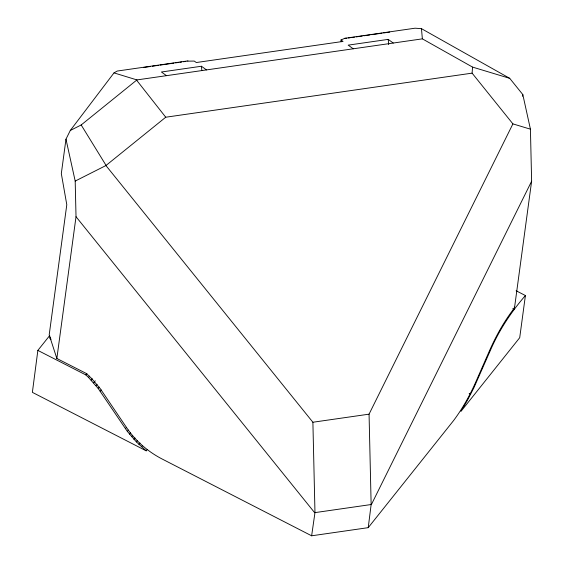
<?xml version="1.0" encoding="UTF-8"?>
<svg xmlns="http://www.w3.org/2000/svg" width="564" height="564" viewBox="0 0 564 564"><rect width="100%" height="100%" fill="white"/><g stroke="black" fill="none" stroke-linecap="round" stroke-linejoin="round"><path stroke-width="0.85" d="M530.428 129.177L512.909 123.883L472.096 73.144L472.561 67.102L422.365 38.853L136.925 79.919L113.998 72.89L70.281 130.481L65.974 139.174L61.321 173.585L66.792 204.718L49.195 334.861L56.851 358.471L86.489 373.572L91.453 378.303L100.096 388.448L127.14 428.421C135.917 441.245 148.057 451.679 161.812 458.842L311.631 535.8L368.229 527.657L453.541 420.617C462.473 408.71 469.756 395.611 475.783 382.018L489.672 350.336C496.327 335.34 504.406 320.888 514.495 307.916L531.626 181.213L530.428 129.177L522.814 94.576L509.729 78.34L421.463 28.658L415.055 28.2L344.78 38.31L341.008 39.959L341.178 41.715M49.738 335.502L37.858 350.399L32.374 392.354L146.231 450.84L147.31 449.487M50.125 337.025L49.921 338.597L51.105 339.204M56.851 358.471L76.02 216.717L75.195 181.072L65.974 139.174M311.631 535.8L314.973 512.62L371.14 504.533L368.229 527.657M522.581 96.289L522.814 94.576M525.408 295.536L519.712 337.702L460.95 411.389L467.457 400.278L473.774 388.018L490.497 350.131C499.091 330.18 511.203 311.927 525.408 295.536L516.138 290.77M75.195 181.072L105.926 165.541L165.745 117.22L472.096 73.144M371.14 504.533L369.06 414.159L512.909 123.883M371.338 504.66L531.626 181.213M70.281 130.481L81.181 124.968L136.925 79.919M37.858 350.399L85.813 374.912L86.891 373.558M146.231 450.84L136.354 441.887L127.344 431.404L98.199 388.462L88.548 377.471L89.634 376.118M91.171 380.122L92.249 378.768M93.659 382.843L95.281 380.813M96.007 385.628L97.086 384.274M98.199 388.462L99.278 387.108M100.23 391.331L101.308 389.978M125.427 428.675L126.505 427.322M127.344 431.404L128.423 430.05M129.403 434.097L130.481 432.743M131.602 436.748L132.681 435.394M133.922 439.349L135 437.995M136.354 441.887L137.44 440.533M138.906 444.354L139.985 443.001M141.55 446.751L142.629 445.398M187.615 61.152L194.27 61.074L196.3 62.533L343.039 41.426L341.008 39.959M113.998 72.89L117.22 71.05L187.946 60.877M143.785 67.454L150.658 66.467M152.379 66.221L158.392 65.353M160.113 65.107L173.867 63.133M175.58 62.879L178.161 62.512M179.881 62.266L181.601 62.019M183.314 61.772L185.894 61.398M346.74 38.26L344.78 38.31M348.46 38.014L350.181 37.76M351.901 37.513L354.481 37.146M356.194 36.9L362.215 36.033M363.928 35.786L369.949 34.919M371.669 34.672L381.976 33.191M383.696 32.945L389.71 32.078M206.502 69.908L201.44 66.249L161.417 72.002L166.479 75.661M393.256 43.04L388.194 39.381L348.178 45.134L353.24 48.793M105.926 165.541L312.893 422.239L369.06 414.159M472.561 67.102L509.729 78.34M512.746 308.684L514.29 309.481M469.163 393.404L470.707 394.194M85.813 374.912L88.548 377.471M76.02 216.717L314.74 512.803M136.664 80.257L165.745 117.22M81.181 124.968L106.025 165.337M514.22 307.07L514.495 307.916M388.194 39.381L388.695 44.612M201.44 66.249L201.856 70.613M421.463 28.658L422.365 38.853M312.893 422.239L314.973 512.62"/></g></svg>
